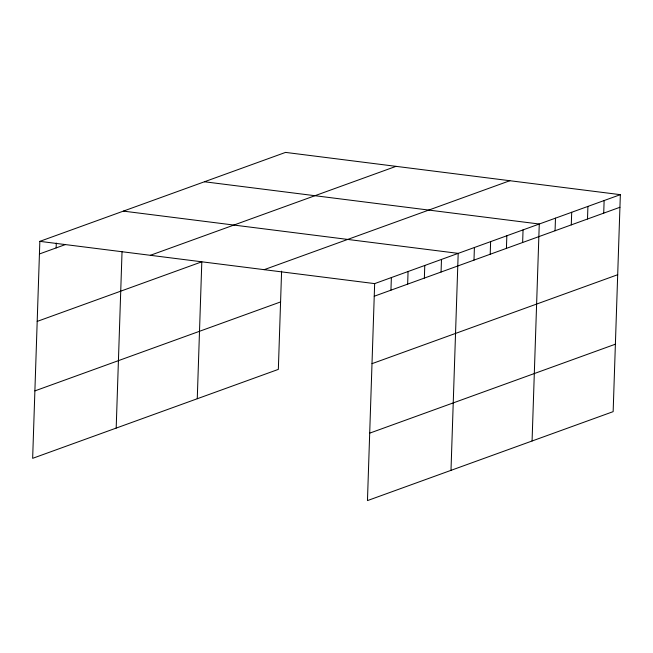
<?xml version="1.0" encoding="UTF-8"?>
<svg xmlns="http://www.w3.org/2000/svg" width="653" height="653" viewBox="0 0 653 653"><rect width="100%" height="100%" fill="white"/><g stroke="black" fill="none" stroke-linecap="round" stroke-linejoin="round"><path stroke-width="0.98" d="M620.35 194.667L374.659 283.614L367.459 500.598L613.151 411.643L620.35 194.667L285.541 152.402L39.849 241.357L32.65 458.333L278.341 369.386L281.598 271.166M56.134 247.92L56.297 243.071M116.185 428.09L122.046 251.495M197.263 398.738L201.81 261.812L37.188 321.407M390.943 290.177L391.367 277.566M407.652 284.128L408.068 271.517M424.36 278.08L424.776 265.469M441.069 272.032L441.485 259.421M450.994 470.348L458.194 253.372L123.384 211.115M473.988 260.114L474.405 247.503M490.207 254.237L490.623 241.634M506.418 248.369L506.842 235.757M522.637 242.5L523.053 229.889M532.073 440.995L539.272 224.02L204.462 181.763M555.066 230.754L555.491 218.151M571.285 224.885L571.702 212.274M587.504 219.016L587.92 206.405M603.715 213.147L604.131 200.536M39.433 253.968L65.422 244.557M150.337 255.307L396.028 166.352M264.171 269.673L509.862 180.718M34.887 390.894L280.578 301.939M374.242 296.225L619.934 207.27M371.998 363.664L617.697 274.717M369.696 433.151L615.387 344.196M39.849 241.357L374.659 283.614"/></g></svg>
